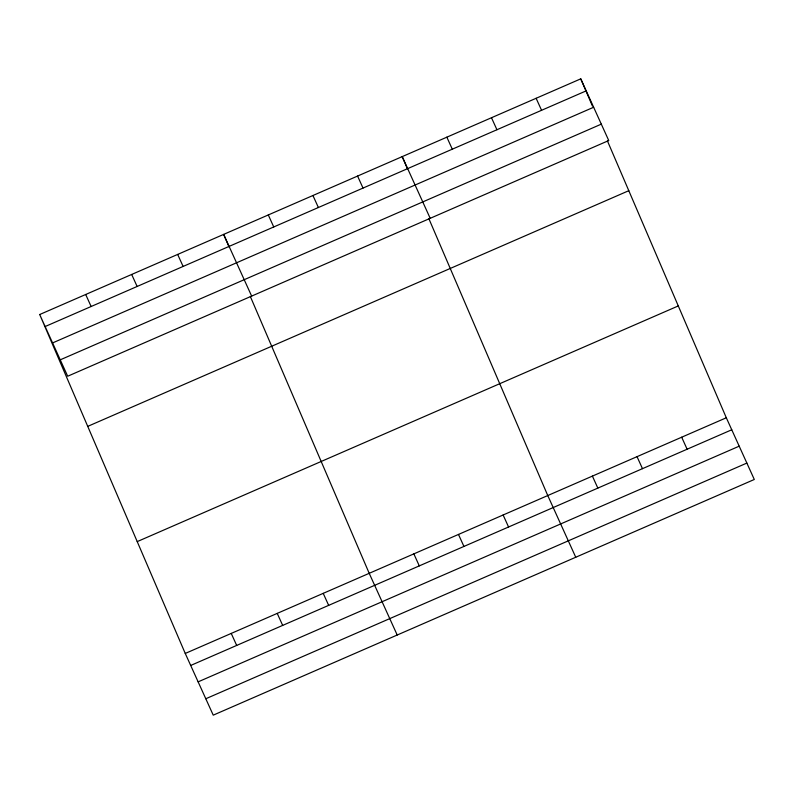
<?xml version="1.0" encoding="UTF-8"?>
<svg xmlns="http://www.w3.org/2000/svg" width="794" height="794" viewBox="0 0 794 794"><rect width="100%" height="100%" fill="white"/><g stroke="black" fill="none" stroke-linecap="round" stroke-linejoin="round"><path stroke-width="1.19" d="M39.7 314.523L580.761 78.844L608.75 140.548L67.689 376.227L39.7 314.523L185.25 653.452L213.239 715.156L754.3 479.477L726.312 417.773L607.45 140.985M45.149 326.533L586.21 90.853M52.583 342.929L593.644 107.25M60.245 359.831L601.316 124.142M87.727 426.378L628.798 190.689M137.223 541.607L678.284 305.928M185.25 653.452L726.312 417.773M190.699 665.461L731.76 429.772M198.133 681.857L739.194 446.178M205.795 698.75L746.856 463.071M536.129 98.287L541.568 110.297M681.679 437.216L687.118 449.225M491.486 117.73L496.935 129.74M637.036 456.659L642.485 468.668M446.853 137.173L452.292 149.183M592.403 476.102L597.842 488.112M430.199 218.32L402.211 156.617L407.55 169.053M575.749 557.249L547.761 495.545L428.899 218.757M357.578 176.07L363.017 188.069M503.128 514.988L508.567 526.998M312.935 195.513L318.384 207.512M458.485 534.441L463.934 546.441M268.303 214.956L273.741 226.955M413.853 553.884L419.292 565.884M251.648 296.093L223.66 234.399L229 246.825M397.199 635.021L369.21 573.328L250.348 296.529M177.667 254.427L183.116 266.437M323.218 593.356L328.666 605.356M131.685 274.466L137.124 286.465M277.235 613.395L282.674 625.394M85.692 294.495L91.131 306.494M231.243 633.423L236.681 645.423M580.761 78.844L592.403 105.959"/></g></svg>
